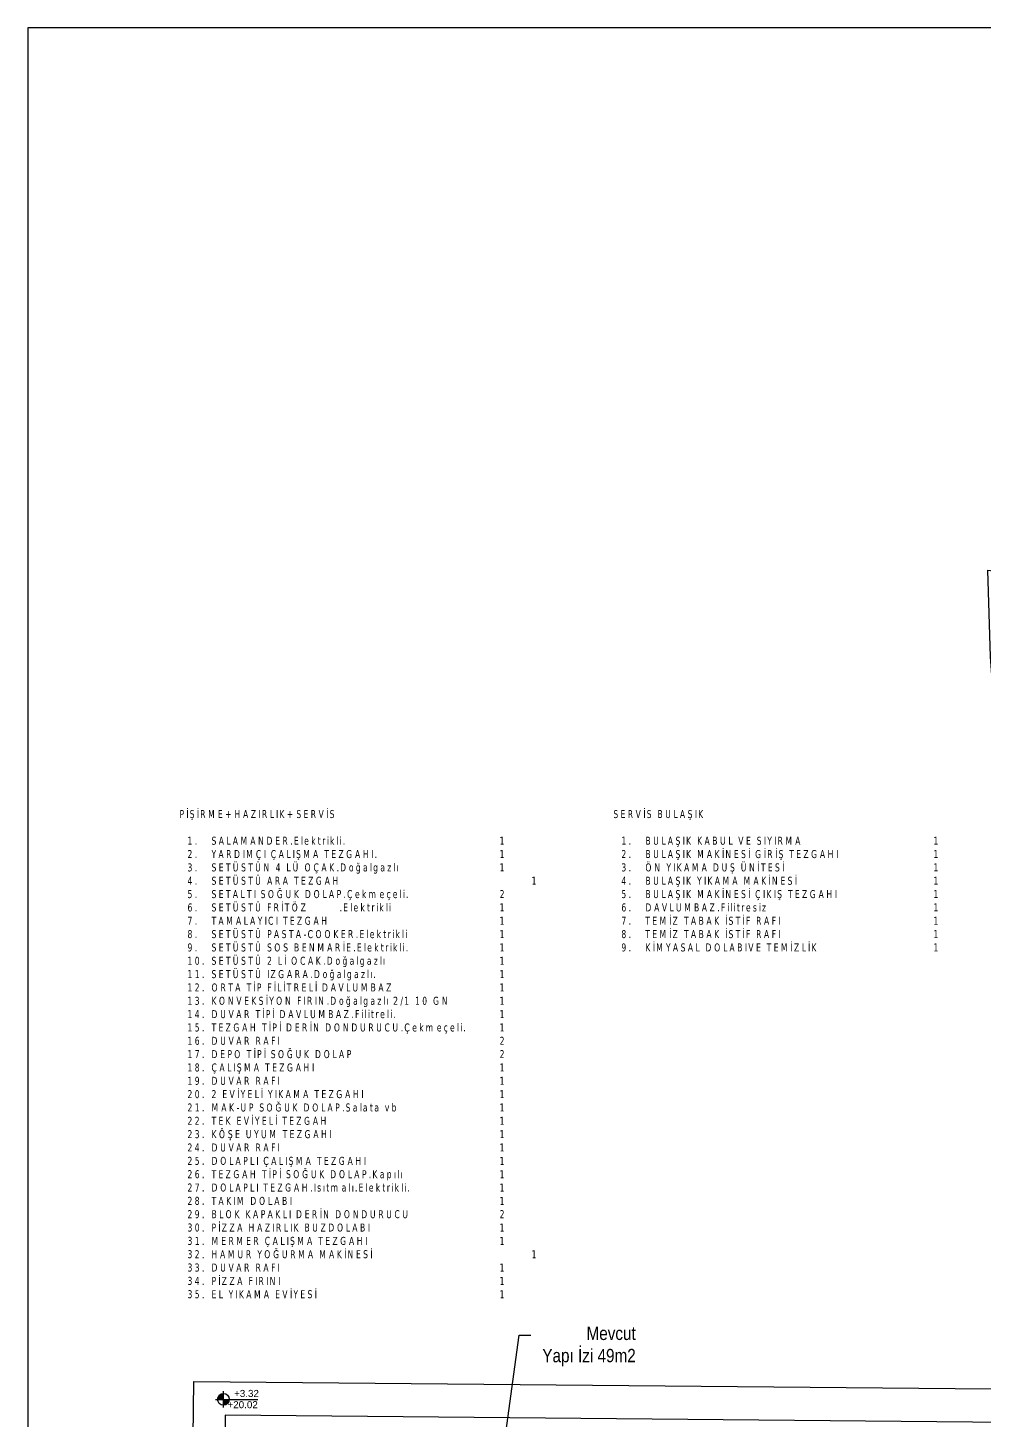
# Model space of a CAD drawing. Header units: millimetres. Extents: x 527230 to 534999, y 4569494 to 4575436.
# Drawn here: x 529141 to 530575, y 4573348 to 4575436 of the extents above; entities that cross this region are included whole.
import ezdxf
from ezdxf import colors
from ezdxf.entities.mleader import LeaderData, LeaderLine
from ezdxf.enums import TextEntityAlignment as Align
from ezdxf.math import Vec2, Vec3

# ---------------------------------------------------------------- set-up
doc = ezdxf.new("R2010")
doc.units = ezdxf.units.MM
doc.layers.get('0').update_dxf_attribs({"lineweight": 0})
doc.layers.add('gor20', color=142, linetype='Continuous', lineweight=20)
doc.layers.add('YAZI', color=7, linetype='Continuous', lineweight=25)
for name, color, linetype in [('HM-S-Betonarme', 3, 'Continuous'), ('HM-X-EtiketKot', 1, 'Continuous'), ('HM-X-Pafta', 7, 'Continuous'), ('HM-X-YaziRevizyon', 110, 'Continuous')]:
    doc.layers.add(name, color=color, linetype=linetype)
doc.styles.add('HM-100', font='arial.ttf', dxfattribs={"height": 20})
doc.styles.add('text2', font='arial.ttf', dxfattribs={"width": 0.8})

# ---------------------------------------------------------------- blocks, each defined once
blk = doc.blocks.new('*U21')
for p, q in [((-151, 0), (643, 0)), ((0, -151), (0, 151))]:
    blk.add_line(p, q)
at = {"const_width": 109}
for points in [[(0, 54, 0.414214), (-54, 0, 0.414214)], [(0, -54, 0.414214), (54, 0, 0.414214)]]:
    blk.add_lwpolyline(points, format="xyb", dxfattribs=at)
blk.add_circle((0, 0), 109)
at = {"style": 'HM-100'}
for tag, p in [('%%P0.00', (666, 45)), ('-0.07', (645, -166))]:
    blk.add_attdef(tag, text='', height=132, dxfattribs=at).set_placement(p, align=Align.RIGHT)
blk = doc.blocks.new('_DotSmall')
at = {"layer": 'gor20', "color": 0, "const_width": 0.5}
blk.add_lwpolyline([(-0.0625, 0, 1), (0.0625, 0, 1)], format="xyb", close=True, dxfattribs=at)

msp = doc.modelspace()

# ---------------------------------------------------------------- linework, layer by layer
at = {"layer": 'HM-S-Betonarme'}
for points in [[(529356.4, 4570617.9), (529389.6, 4573406.1), (530639.9, 4573394.5), (530663.9, 4573424.6), (530584.3, 4574493), (530580.6, 4574622.8), (530657.6, 4574613), (530769.5, 4574618.3), (530902.4, 4574622.9), (530975.9, 4574625.4), (531763.8, 4574660.1), (531875.7, 4574673.9), (531930.6, 4574686), (531959.9, 4574707.6), (531998.3, 4574781.9), (532043.5, 4574889.5), (532067.3, 4574952.4)], [(532114.1, 4574934.8), (532090, 4574870.9), (532043.7, 4574760.7), (531999, 4574674.3), (531951.7, 4574639.5), (531884.2, 4574624.6), (531768, 4574610.3), (530977.9, 4574575.4), (530904.1, 4574572.9), (530771.5, 4574568.4), (530655.6, 4574562.8), (530632.2, 4574565.8), (530634.2, 4574495.5), (530715.2, 4573408.9), (530663.8, 4573344.2), (529436.8, 4573355.7), (529407, 4570668), (531211.5, 4570670.4), (531426, 4570672.1), (531543, 4570704.1), (531625.2, 4570754.6), (531681.3, 4570828.5), (531712.2, 4570919.3), (531723.5, 4570990.8)]]:
    msp.add_lwpolyline(points, dxfattribs=at)
at = {"layer": 'HM-X-Pafta'}
msp.add_lwpolyline([(533341, 4575436.3), (529141, 4575436.3), (529141, 4569496.3), (533341, 4569496.3)], close=True, dxfattribs=at)

# ---------------------------------------------------------------- block references
at = {"layer": 'HM-X-EtiketKot', "xscale": 0.08000000000000002, "yscale": 0.08000000000000002, "zscale": 0.08000000000000002}
msp.add_blockref('*U21', (529434.2, 4573379.4), dxfattribs=at).add_auto_attribs({'-0.07': '+20.02', '%%P0.00': '+3.32'})

# ---------------------------------------------------------------- texts
at = {"layer": 'YAZI', "color": 7, "lineweight": 40, "char_height": 12, "width": 683.374, "attachment_point": 1, "style": 'text2'}
for s, insert in [('\\A1;{\\fTahoma|b0|i0|c162|p34;\\T1.5;\\C1;PİŞİRME+HAZIRLIK+SERVİS\\P\\P\\pi-36,l48,t48,288,336,384,432,480;\\C7;1.^ISALAMANDER.Elektrikli.^I^I^I^I^I1\\P\\pt48,336,384,432,480;2.^IYARDIMÇI ÇALIŞMA TEZGAHI.^I^I^I^I1\\P3.^ISETÜSTÜN 4 LÜ OÇAK.Doğalgazlı^I^I^I^I1\\P\\pt48,240,288,336,384,432,480;4.^ISETÜSTÜ ARA TEZGAH^I^I^I^I^I^I1\\P\\pt48,384,432,480;5.^ISETALTI SOĞUK DOLAP.Çekmeçeli.^I^I^I2\\P\\pt48,240,336,384,432,480;6.^ISETÜSTÜ FRİTÖZ^I.Elektrikli^I^I^I^I1\\P\\pt48,240,288,336,384,432,480;7.^ITAMALAYICI TEZGAH^I^I^I^I^I^I1\\P\\pt48,384,432,480;8.^ISETÜSTÜ PASTA-COOKER.Elektrikli^I^I^I1\\P9.^ISETÜSTÜ SOS BENMARİE.Elektrikli.^I^I^I1\\P\\pt48,336,384,432,480;10.^ISETÜSTÜ 2 Lİ OCAK.Doğalgazlı^I^I^I^I1\\P11.^ISETÜSTÜ IZGARA.Doğalgazlı.^I^I^I^I1\\P12.^IORTA TİP FİLİTRELİ DAVLUMBAZ^I^I^I^I1\\P\\pt48,432,480;13.^IKONVEKSİYON FIRIN.Doğalgazlı 2/1 10 GN^I^I1\\P\\pt48,336,384,432,480;14.^IDUVAR TİPİ DAVLUMBAZ.Filitreli.^I^I^I^I1\\P\\pt48,432,480;15.^ITEZGAH TİPİ DERİN DONDURUCU.Çekmeçeli.^I^I1\\P\\pt48,192,240,288,336,384,432,480;16.^IDUVAR RAFI^I^I^I^I^I^I^I2\\P\\pt48,288,336,384,432,480;17.^IDEPO TİPİ SOĞUK DOLAP^I^I^I^I^I2\\P\\pt48,240,288,336,384,432,480;18.^IÇALIŞMA TEZGAHI^I^I^I^I^I^I1\\P\\pt48,192,240,288,336,384,432,480;19.^IDUVAR RAFI^I^I^I^I^I^I^I1\\P\\pt48,288,336,384,432,480;20.^I2 EVİYELİ YIKAMA TEZGAHI^I^I^I^I^I1\\P\\pt48,336,384,432,480;21.^IMAK-UP SOĞUK DOLAP.Salata vb ^I^I^I^I1\\P\\pt48,240,288,336,384,432,480;22.^ITEK EVİYELİ TEZGAH^I^I^I^I^I^I1\\P23.^IKÖŞE UYUM TEZGAHI^I^I^I^I^I^I1\\P\\pt48,192,240,288,336,384,432,480;24.^IDUVAR RAFI^I^I^I^I^I^I^I1\\P\\pt48,288,336,384,432,480;25.^IDOLAPLI ÇALIŞMA TEZGAHI^I^I^I^I^I1\\P\\pt48,384,432,480;26.^ITEZGAH TİPİ SOĞUK DOLAP.Kapılı^I^I^I1\\P27.^IDOLAPLI TEZGAH.Isıtmalı.Elektrikli.^I^I^I1\\P\\pt48,192,240,288,336,384,432,480;28.^ITAKIM DOLABI^I^I^I^I^I^I^I1\\P\\pt48,384,432,480;29.^IBLOK KAPAKLI DERİN DONDURUCU^I^I^I2\\P\\pt48,288,336,384,432,480;30.^IPİZZA HAZIRLIK BUZDOLABI^I^I^I^I^I1\\P31.^IMERMER ÇALIŞMA TEZGAHI^I^I^I^I^I1\\P32.^IHAMUR YOĞURMA MAKİNESİ^I^I^I^I^I1\\P\\pt48,192,240,288,336,384,432,480;33.^IDUVAR RAFI^I^I^I^I^I^I^I1\\P34.^IPİZZA FIRINI^I^I^I^I^I^I^I1\\P\\pt48,240,288,336,384,432,480;35.^IEL YIKAMA EVİYESİ^I^I^I^I^I^I1\\P\\pi0,l0,tz;^I^I^I^I^I}', (529368.4, 4574263.2)), ('\\A1;{\\fTahoma|b0|i0|c162|p34;\\T1.5;\\C1;SERVİS BULAŞIK\\P\\P\\pi-36,l48,t48,288,336,384,432,480;\\C7;1.^IBULAŞIK KABUL VE SIYIRMA^I^I^I^I^I1\\P\\pt48,384,432,480;2.^IBULAŞIK MAKİNESİ GİRİŞ TEZGAHI^I^I^I1\\P\\pt48,288,336,384,432,480;3.^IÖN YIKAMA DUŞ ÜNİTESİ^I^I^I^I^I1\\P4.^IBULAŞIK YIKAMA MAKİNESİ^I^I^I^I^I1\\P\\pt48,384,432,480;5.^IBULAŞIK MAKİNESİ ÇIKIŞ TEZGAHI^I^I^I1\\P\\pt48,240,288,336,384,432,480;6.^IDAVLUMBAZ.Filitresiz^I^I^I^I^I^I1\\P\\pt48,288,336,384,432,480;7.^ITEMİZ TABAK İSTİF RAFI^I^I^I^I^I1\\P8.^ITEMİZ TABAK İSTİF RAFI^I^I^I^I^I1\\P\\pt48,336,384,432,480;9.^IKİMYASAL DOLABIVE TEMİZLİK^I^I^I^I1\\P\\pi0,l0,tz;^I^I^I^I^I}', (530019, 4574263.2))]:
    msp.add_mtext(s, dxfattribs=dict(at, insert=insert))

# ---------------------------------------------------------------- leaders
at = {"layer": 'HM-X-YaziRevizyon', "color": 211, "true_color": 0xff4fff}
ml = msp.add_multileader_mtext('Standard', dxfattribs=at)
ml.set_content('{\\fArial Narrow|b0|i0|c0|p0;Mevcut \\PYapı İzi 49m2}', color=211, style='HM-100')
ml.set_leader_properties()
ml.set_arrow_properties(name='DOTSMALL')
ml.build(insert=Vec2(0, 0))
ml.multileader.update_dxf_attribs({"arrow_head_size": 20, "scale": 100})
ctx = ml.context
ctx.base_point, ctx.scale, ctx.char_height, ctx.arrow_head_size, ctx.landing_gap_size, ctx.plane_origin = Vec3(529895, 4573475.7), 100, 20, 20, 20, Vec3(531474.5, 4573573.1)
ctx.text_align_type = 2
notes = []
notes.append((ctx, [(1, (1, 1, 0), (529877.5, 4573475.7), (1, 0), 17.5, [(0, [(529854.9, 4573307.1)], 0, [])])]))
ctx.mtext.insert, ctx.mtext.alignment, ctx.mtext.flow_direction = Vec3(530052.5, 4573488.4), 3, 5
for ctx, leaders in notes:
    for number, flags, end, landing, length, lines in leaders:
        leader = LeaderData()
        leader.index, (leader.has_last_leader_line, leader.has_dogleg_vector, leader.attachment_direction) = number, flags
        leader.last_leader_point, leader.dogleg_vector, leader.dogleg_length = Vec3(end), Vec3(landing), length
        for number, points, colour, breaks in lines:
            line = LeaderLine()
            line.index, line.vertices, line.color, line.breaks = number, Vec3.list(points), colors.encode_raw_color(colour), breaks
            leader.lines.append(line)
        ctx.leaders.append(leader)

doc.saveas('drawing.dxf')
